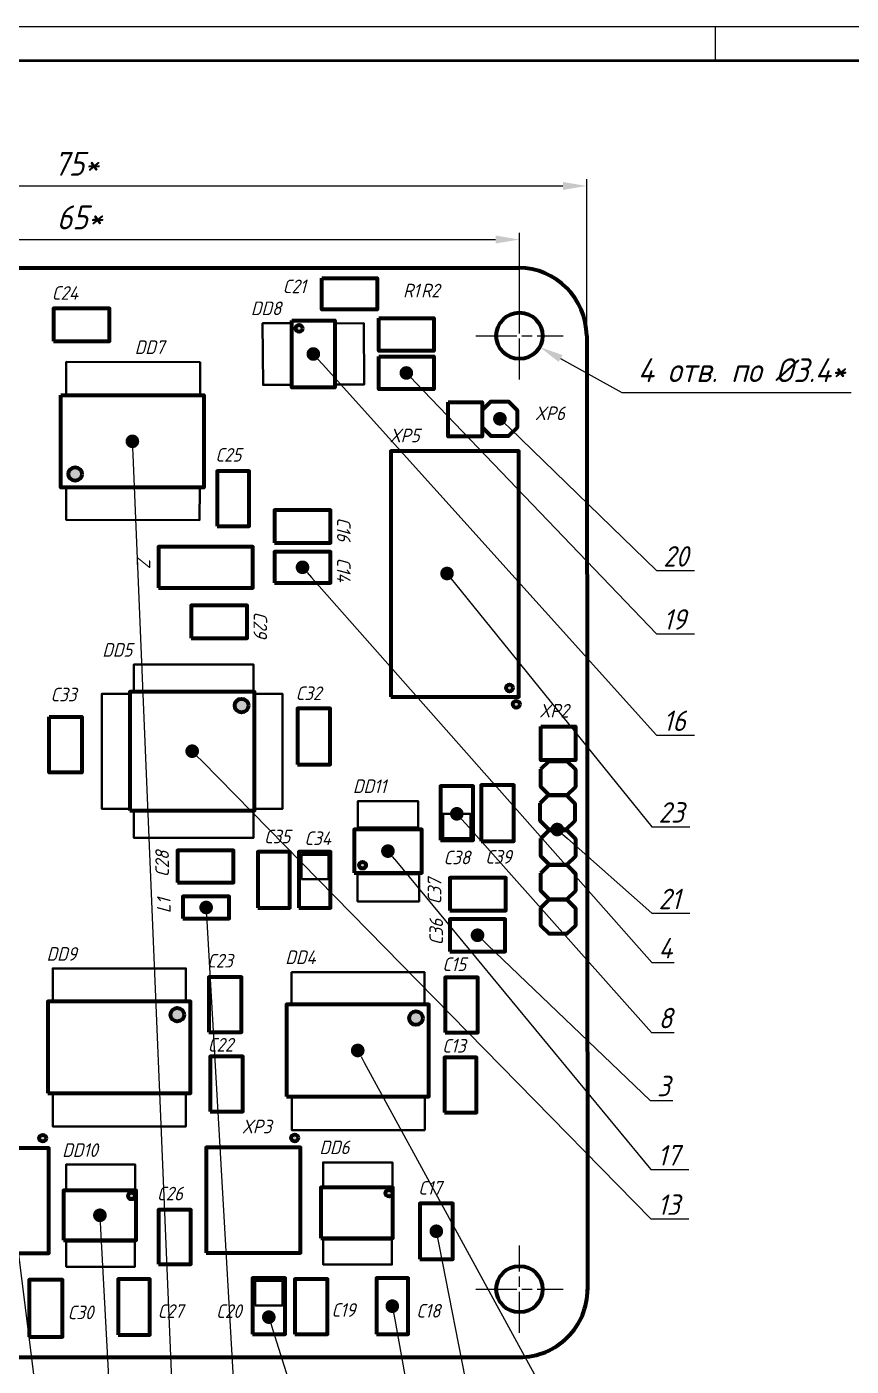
# Model space of a CAD drawing. Header units: millimetres. Extents: x -60 to 360, y -43 to 254.
# Drawn here: x 49.4 to 170.4, y 57.1 to 253.7 of the extents above; entities that cross this region are included whole.
import ezdxf
from ezdxf import colors
from ezdxf.entities.mleader import LeaderData, LeaderLine
from ezdxf.math import Vec2, Vec3

# ---------------------------------------------------------------- set-up
doc = ezdxf.new("R2010")
doc.units = ezdxf.units.MM
doc.linetypes.add('AM_ISO08W050', pattern=[18, 12, -1.5, 3, -1.5])
doc.linetypes.add('AM_ISO08W050x2', pattern=[9, 6, -0.75, 1.5, -0.75])
for name, color, linetype, lineweight in [('AM_5', 3, 'Continuous', 25), ('AM_7', 4, 'AM_ISO08W050', 25), ('AM_BOR', 7, 'Continuous', 50), ('TEXT', 10, 'Continuous', 30), ('Толстые', 7, 'Continuous', 80), ('Тонкие', 90, 'Continuous', 40)]:
    doc.layers.add(name, color=color, linetype=linetype, lineweight=lineweight)
doc.styles.add('ACGOSTTS', font='geniso.shx', dxfattribs={"oblique": 15})
doc.styles.get("Standard").update_dxf_attribs({"font": 'geniso.shx', "oblique": 15})
doc.dimstyles.new('AM_GOST$0', dxfattribs={"dimtxt": 3.5, "dimasz": 3.5, "dimexe": 1, "dimexo": 1, "dimgap": 1.5, "dimtad": 1, "dimtoh": 1, "dimtxsty": 'Standard', "dimcen": 0, "dimclrd": 256, "dimclre": 256, "dimclrt": 2, "dimadec": 0, "dimazin": 2, "dimtp": 0.1, "dimtm": 0.1, "dimtfac": 0.71, "dimtdec": 3, "dimtmove": 0, "dimatfit": 3, "dimfxl": 1, "dimtolj": 1, "dimlwd": -1, "dimlwe": -1, "dimarcsym": 1})
doc.dimstyles.new('AM_GOST$3', dxfattribs={"dimtxt": 3.5, "dimasz": 3.5, "dimexe": 1, "dimexo": 1, "dimgap": 1.5, "dimtad": 1, "dimtoh": 1, "dimtxsty": 'Standard', "dimcen": 0, "dimclrd": 256, "dimclre": 256, "dimclrt": 2, "dimadec": 0, "dimazin": 2, "dimtp": 0.1, "dimtm": 0.1, "dimtfac": 0.71, "dimtdec": 3, "dimtofl": 0, "dimtmove": 0, "dimatfit": 2, "dimfxl": 1, "dimtolj": 1, "dimlwd": -1, "dimlwe": -1, "dimarcsym": 1})

# ---------------------------------------------------------------- blocks, each defined once
blk = doc.blocks.new('GOST_A3_LANDSCAPE')
at = {"layer": 'AM_BOR', "color": 1, "lineweight": 25}
for p, q in [((420, 297), (0, 297)), ((210, 297), (210, 292))]:
    blk.add_line(p, q, dxfattribs=at)
at = {"layer": 'AM_BOR', "color": 7, "lineweight": 50}
blk.add_line((415, 292), (20, 292), dxfattribs=at)
blk = doc.blocks.new('_Dot')
at = {"color": 0, "linetype": 'ByBlock', "lineweight": -2}
blk.add_line((-0.5, 0), (-1, 0), dxfattribs=at)
at = {"color": 0, "linetype": 'ByBlock', "const_width": 0.5}
blk.add_lwpolyline([(-0.25, 0, 1), (0.25, 0, 1)], format="xyb", close=True, dxfattribs=at)
blk = doc.blocks.new('*D69')
at = {"layer": 'AM_5', "linetype": 'ByBlock', "transparency": 16777216}
for p, q in [((-18.27, 209.38), (-18.27, 231.38)), ((-14.77, 230.38), (128.1, 230.38)), ((131.6, 209.38), (131.6, 231.38))]:
    blk.add_line(p, q, dxfattribs=at)
at = {"layer": 'AM_5', "transparency": 16777216}
for points in [[(-14.77, 230.96), (-14.77, 229.79), (-18.27, 230.38)], [(128.1, 230.96), (128.1, 229.79), (131.6, 230.38)]]:
    blk.add_solid(points, dxfattribs=at)
at = {"layer": 'Defpoints', "color": 0, "transparency": 16777216}
for p in [(131.6, 230.38), (-18.27, 208.38), (131.6, 208.38)]:
    blk.add_point(p, dxfattribs=at)
at = {"layer": 'AM_5', "color": 2, "transparency": 16777216, "insert": (56.66, 233.63), "char_height": 3.5, "attachment_point": 5}
blk.add_mtext('\\A1;75*', dxfattribs=at)
blk = doc.blocks.new('*D70')
at = {"layer": 'AM_5', "linetype": 'ByBlock', "transparency": 16777216}
for p, q in [((-8.27, 209.38), (-8.27, 223.51)), ((-4.77, 222.51), (118.23, 222.51)), ((121.73, 209.38), (121.73, 223.51))]:
    blk.add_line(p, q, dxfattribs=at)
at = {"layer": 'AM_5', "transparency": 16777216}
for points in [[(-4.77, 223.09), (-4.77, 221.93), (-8.27, 222.51)], [(118.23, 223.09), (118.23, 221.93), (121.73, 222.51)]]:
    blk.add_solid(points, dxfattribs=at)
at = {"layer": 'Defpoints', "color": 0, "transparency": 16777216}
for p in [(121.73, 222.51), (-8.27, 208.38), (121.73, 208.38)]:
    blk.add_point(p, dxfattribs=at)
at = {"layer": 'AM_5', "color": 2, "transparency": 16777216, "insert": (57.15, 225.76), "char_height": 3.5, "attachment_point": 5}
blk.add_mtext('\\A1;65*', dxfattribs=at)
blk = doc.blocks.new('*D75')
at = {"layer": 'AM_5', "linetype": 'ByBlock', "transparency": 16777216}
for p, q in [((127.77, 205.04), (136.78, 200.07)), ((136.78, 200.07), (170.41, 200.07))]:
    blk.add_line(p, q, dxfattribs=at)
at = {"layer": 'AM_5', "transparency": 16777216}
blk.add_solid([(128.05, 205.55), (127.49, 204.53), (124.7, 206.73)], dxfattribs=at)
at = {"layer": 'Defpoints', "color": 0, "transparency": 16777216}
for p in [(118.75, 210.02), (124.7, 206.73)]:
    blk.add_point(p, dxfattribs=at)
at = {"layer": 'AM_5', "color": 2, "transparency": 16777216, "insert": (154.35, 203.32), "char_height": 3.5, "attachment_point": 5}
blk.add_mtext('\\A1;4 отв. по %%C3.4*', dxfattribs=at)

msp = doc.modelspace()

# ---------------------------------------------------------------- hatches: boundary and pattern name
at = {"layer": 'Толстые'}
h = msp.add_hatch(color=256, dxfattribs=at)
h.dxf.hatch_style = 1
h.paths.add_polyline_path([(-8.452, 155.594, 1), (-10.452, 155.594, 1)])
h.paths.add_polyline_path([(3.967, 162.716, 1), (1.967, 162.716, 1)])
h.paths.add_polyline_path([(81.927, 154.077, 1), (79.927, 154.077, 1)])
h.paths.add_polyline_path([(99.197, 130.627, 1), (98.197, 130.627, 1)])
h.paths.add_polyline_path([(120.767, 156.657, 1), (119.767, 156.657, 1)])
h.paths.add_polyline_path([(121.767, 154.257, 1), (120.767, 154.257, 1)])
h.paths.add_polyline_path([(57.497, 188.077, 1), (55.497, 188.077, 1)])
h.paths.add_polyline_path([(89.877, 209.467, 1), (88.877, 209.467, 1)])
h = msp.add_hatch(color=256, dxfattribs=at)
h.dxf.hatch_style = 1
h.paths.add_polyline_path([(1.662, 68.258, 1), (3.662, 68.258, 1)])
h.paths.add_polyline_path([(52.227, 90.551, 1), (51.227, 90.551, 1)])
h.paths.add_polyline_path([(65.277, 82.077, 1), (64.277, 82.077, 1)])
h.paths.add_polyline_path([(72.497, 108.677, 1), (70.497, 108.677, 1)])
h.paths.add_polyline_path([(89.227, 90.577, 1), (88.227, 90.577, 1)])
h.paths.add_polyline_path([(103.077, 82.477, 1), (102.077, 82.477, 1)])
h.paths.add_polyline_path([(107.537, 108.177, 1), (105.537, 108.177, 1)])

# ---------------------------------------------------------------- linework, layer by layer
at = {"layer": 'AM_7', "linetype": 'AM_ISO08W050x2'}
for p, q in [((121.727, 201.977), (121.727, 214.777)), ((115.327, 208.377), (128.127, 208.377)), ((121.727, 61.977), (121.727, 74.777)), ((115.327, 68.377), (128.127, 68.377))]:
    msp.add_line(p, q, dxfattribs=at)
at = {"layer": 'Толстые'}
for p, q in [((-8.146, 218.377), (121.6, 218.377)), ((131.6, 208.377), (131.727, 68.25)), ((-8.146, 58.377), (121.727, 58.377))]:
    msp.add_line(p, q, dxfattribs=at)
for points in [[(92.727, 216.85), (100.817, 216.85), (100.817, 212.24), (92.727, 212.24)], [(53.327, 207.577), (61.527, 207.577), (61.527, 212.377), (53.327, 212.377)], [(88.309, 210.612), (94.623, 210.612), (94.623, 200.791), (88.309, 200.791)], [(101.077, 210.977), (109.15, 210.977), (109.15, 206.177), (101.077, 206.177)], [(101.085, 205.316), (109.158, 205.316), (109.158, 200.516), (101.085, 200.516)], [(54.397, 199.677), (75.397, 199.677), (75.397, 186.077), (54.397, 186.077)], [(111.266, 198.619), (116.256, 198.619), (116.256, 193.567), (111.266, 193.567)], [(102.867, 155.357), (121.621, 155.357), (121.621, 191.418), (102.867, 191.418)], [(77.327, 180.427), (82.063, 180.427), (82.063, 188.517), (77.327, 188.517)], [(85.777, 177.977), (93.977, 177.977), (93.977, 182.777), (85.777, 182.777)], [(68.727, 171.377), (82.6, 171.377), (82.6, 177.377), (68.727, 177.377)], [(85.777, 172.104), (93.977, 172.104), (93.977, 176.65), (85.777, 176.65)], [(73.527, 163.977), (81.727, 163.977), (81.727, 168.777), (73.527, 168.777)], [(64.527, 138.677), (82.827, 138.677), (82.827, 156.077), (64.527, 156.077)], [(89.127, 145.427), (93.927, 145.427), (93.927, 153.627), (89.127, 153.627)], [(52.659, 152.435), (57.459, 152.435), (57.459, 144.235), (52.659, 144.235)], [(124.849, 150.979), (129.944, 150.979), (129.944, 146.033), (124.849, 146.033)], [(110.127, 134.304), (114.927, 134.304), (114.927, 142.25), (110.127, 142.25)], [(116.127, 134.177), (120.927, 134.177), (120.927, 142.377), (116.127, 142.377)], [(97.457, 129.527), (107.373, 129.527), (107.373, 135.873), (97.457, 135.873)], [(71.527, 128.104), (79.727, 128.104), (79.727, 132.777), (71.527, 132.777)], [(83.327, 124.377), (88, 124.377), (88, 132.577), (83.327, 132.577)], [(89.327, 124.377), (94, 124.377), (94, 132.577), (89.327, 132.577)], [(111.527, 123.977), (119.727, 123.977), (119.727, 128.777), (111.527, 128.777)], [(72.327, 122.827), (79.127, 122.827), (79.127, 126.027), (72.327, 126.027)], [(111.527, 117.977), (119.617, 117.977), (119.617, 122.713), (111.527, 122.713)], [(76.127, 106.127), (80.927, 106.127), (80.927, 114.2), (76.127, 114.2)], [(110.827, 106.054), (115.627, 106.054), (115.627, 114.127), (110.827, 114.127)], [(52.497, 97.177), (73.413, 97.177), (73.413, 110.623), (52.497, 110.623)], [(87.537, 96.677), (108.437, 96.677), (108.437, 110.177), (87.537, 110.177)], [(76.305, 94.452), (81.127, 94.452), (81.127, 102.527), (76.305, 102.527)], [(110.709, 94.303), (115.4, 94.303), (115.4, 102.377), (110.709, 102.377)], [(38.686, 73.671), (52.642, 73.671), (52.642, 89.057), (38.686, 89.057)], [(75.727, 73.704), (89.6, 73.704), (89.6, 89.177), (75.727, 89.177)], [(54.777, 75.577), (65.477, 75.577), (65.477, 82.877), (54.777, 82.877)], [(92.577, 75.877), (103.156, 75.877), (103.156, 83.286), (92.577, 83.286)], [(107.127, 72.777), (111.927, 72.777), (111.927, 80.977), (107.127, 80.977)], [(68.727, 72.054), (73.462, 72.054), (73.462, 80.018), (68.727, 80.018)], [(49.727, 61.4), (54.654, 61.4), (54.654, 69.727), (49.727, 69.727)], [(62.817, 61.688), (67.464, 61.688), (67.464, 69.867), (62.817, 69.867)], [(82.527, 61.777), (87.327, 61.777), (87.327, 69.977), (82.527, 69.977)], [(88.727, 61.777), (93.527, 61.777), (93.527, 69.85), (88.727, 69.85)], [(100.727, 61.777), (105.4, 61.777), (105.4, 69.977), (100.727, 69.977)]]:
    msp.add_lwpolyline(points, close=True, dxfattribs=at)
for points in [[(116.327, 197.497), (117.547, 198.717), (120.137, 198.717), (121.407, 197.447), (121.407, 194.907), (120.087, 193.637), (117.597, 193.637), (116.327, 194.907), (116.327, 197.497)], [(124.865, 144.712), (126.085, 145.932), (128.675, 145.932), (129.945, 144.662), (129.945, 142.122), (128.625, 140.852), (126.135, 140.852), (124.865, 142.122), (124.865, 144.712)], [(124.765, 139.732), (125.985, 140.952), (128.575, 140.952), (129.845, 139.682), (129.845, 137.142), (128.525, 135.872), (126.035, 135.872), (124.765, 137.142), (124.765, 139.732)], [(124.865, 134.552), (126.085, 135.772), (128.675, 135.772), (129.945, 134.502), (129.945, 131.962), (128.625, 130.692), (126.135, 130.692), (124.865, 131.962), (124.865, 134.552)], [(124.877, 129.473), (126.097, 130.693), (128.687, 130.693), (129.957, 129.423), (129.957, 126.883), (128.637, 125.613), (126.147, 125.613), (124.877, 126.883), (124.877, 129.473)], [(124.876, 124.393), (126.096, 125.613), (128.686, 125.613), (129.956, 124.343), (129.956, 121.803), (128.636, 120.533), (126.146, 120.533), (124.876, 121.803), (124.876, 124.393)]]:
    msp.add_lwpolyline(points, dxfattribs=at)
for centre, radius in [((121.727, 208.377), 3.4), ((89.377, 209.467), 0.5), ((56.497, 188.077), 1), ((120.267, 156.657), 0.5), ((80.927, 154.077), 1), ((80.927, 154.077), 1), ((121.267, 154.257), 0.5), ((98.697, 130.627), 0.5), ((71.497, 108.677), 1), ((106.537, 108.177), 1), ((51.727, 90.551), 0.5), ((88.727, 90.577), 0.5), ((102.577, 82.477), 0.5), ((64.777, 82.077), 0.5), ((121.727, 68.377), 3.4)]:
    msp.add_circle(centre, radius, dxfattribs=at)
for centre, radius, start, end in [((121.544, 208.3), 10.056, 0.43492, 89.67054), ((121.727, 68.377), 10, 270, 0.00003)]:
    msp.add_arc(centre, radius, start, end, dxfattribs=at)
at = {"layer": 'Тонкие'}
for points in [[(88.077, 210.207), (84.027, 210.207), (84.077, 201.157), (88.077, 201.157)], [(94.877, 201.207), (98.927, 201.207), (98.904, 210.217), (94.877, 210.157)], [(55.195, 199.727), (55.197, 204.527), (74.847, 204.477), (74.847, 199.677)], [(55.197, 186.027), (55.197, 181.327), (74.747, 181.277), (74.796, 186.027)], [(65.093, 156.077), (65.093, 160.083), (82.698, 160.083), (82.698, 156.077)], [(64.527, 155.815), (60.43, 155.815), (60.43, 138.893), (64.527, 138.893)], [(82.827, 155.815), (86.924, 155.815), (86.924, 138.893), (82.827, 138.893)], [(65.093, 138.677), (65.093, 134.67), (82.698, 134.67), (82.698, 138.677)]]:
    msp.add_lwpolyline(points, dxfattribs=at)
for points in [[(97.98, 136.172), (106.867, 136.172), (106.867, 140.027), (97.98, 140.027)], [(110.527, 134.627), (114.527, 134.627), (114.527, 138.177), (110.527, 138.177)], [(89.727, 128.577), (93.69, 128.577), (93.69, 132.144), (89.727, 132.144)], [(97.957, 129.327), (107.003, 129.327), (107.003, 125.307), (97.957, 125.307)], [(53.197, 110.677), (72.748, 110.677), (72.748, 115.465), (53.197, 115.465)], [(88.237, 114.927), (107.788, 114.927), (107.788, 110.189), (88.237, 110.189)], [(53.197, 97.027), (72.747, 97.027), (72.747, 92.277), (53.197, 92.277)], [(88.287, 96.577), (107.825, 96.577), (107.825, 91.728), (88.287, 91.728)], [(55.154, 82.971), (65.327, 82.971), (65.327, 86.677), (55.154, 86.677)], [(92.893, 83.271), (103.066, 83.271), (103.066, 86.977), (92.893, 86.977)], [(55.177, 75.377), (65.277, 75.377), (65.277, 71.677), (55.177, 71.677)], [(92.916, 75.677), (103.016, 75.677), (103.016, 71.977), (92.916, 71.977)], [(82.927, 65.977), (86.927, 65.977), (86.927, 69.577), (82.927, 69.577)]]:
    msp.add_lwpolyline(points, close=True, dxfattribs=at)

# ---------------------------------------------------------------- block references
at = {"lineweight": 0}
msp.add_blockref('GOST_A3_LANDSCAPE', (-59.535, -43.251), dxfattribs=at)

# ---------------------------------------------------------------- texts
at = {"layer": 'TEXT', "style": 'ACGOSTTS', "oblique": 15}
for s, p in [('C21', (86.96, 214.633)), ('C24', (53.054, 213.661)), ('R1', (104.645, 214.016)), ('R2', (107.286, 214.016)), ('DD8', (82.297, 211.407)), ('DD7', (65.24, 205.692)), ('XP6', (124, 195.991)), ('XP5', (102.672, 192.732)), ('C25', (77.074, 189.885)), ('DD5', (60.479, 161.243)), ('C33', (52.876, 154.691)), ('C32', (88.857, 154.877)), ('XP2', (124.637, 152.318)), ('DD11', (97.274, 141.223)), ('C35', (84.229, 133.838)), ('C34', (90.15, 133.588)), ('C38', (110.577, 130.769)), ('C39', (116.704, 130.862)), ('DD9', (52.3, 116.601)), ('DD4', (87.341, 116.108)), ('C23', (75.858, 115.61)), ('C15', (110.406, 115.084)), ('C22', (75.958, 103.263)), ('C13', (110.377, 103.112)), ('XP3', (80.972, 91.259)), ('DD10', (54.591, 87.796)), ('DD6', (92.36, 88.202)), ('C26', (68.498, 81.411)), ('C17', (106.865, 82.253)), ('C30', (55.383, 63.966)), ('C27', (68.602, 64.153)), ('C20', (77.181, 64.151)), ('C19', (94.127, 64.32)), ('C18', (106.573, 64.203))]:
    msp.add_text(s, height=2, dxfattribs=at).set_placement(p)
for s, rotation, p in [('C16', 270, (94.938, 181.717)), ('Z', 90, (67.516, 174.107)), ('C14', 270, (94.938, 175.796)), ('C29', 270, (82.688, 167.875)), ('C28', 90, (70.266, 128.879)), ('C37', 90, (110.266, 124.879)), ('L1', 90, (70.515, 123.589)), ('C36', 90, (110.516, 118.879))]:
    msp.add_text(s, height=2, rotation=rotation, dxfattribs=at).set_placement(p)

# ---------------------------------------------------------------- dimensions: what is measured, and where the dimension line sits
at = {"layer": 'AM_5'}
dim = msp.add_linear_dim(base=(131.6, 230.377), p1=(-18.273, 208.377), p2=(131.6, 208.377), text='75*', dimstyle='AM_GOST$0', override={"dimpost": ''}, dxfattribs=at)
dim.commit()
dim.dimension.update_dxf_attribs({"geometry": '*D69', "text_midpoint": (56.663, 233.627)})
dim = msp.add_linear_dim(base=(121.727, 222.512), p1=(-8.273, 208.377), p2=(121.727, 208.377), text='65*', dimstyle='AM_GOST$0', override={"dimpost": ''}, dxfattribs=at)
dim.commit()
dim.dimension.update_dxf_attribs({"geometry": '*D70', "text_midpoint": (57.147, 222.512), "dimtype": 160})
dim = msp.add_diameter_dim_2p(p1=(118.75, 210.02), p2=(124.704, 206.734), text='4 отв. по %%C3.4*', dimstyle='AM_GOST$3', dxfattribs=at)
dim.commit()
dim.dimension.update_dxf_attribs({"geometry": '*D75', "text_midpoint": (154.348, 200.067), "dimtype": 163})

# ---------------------------------------------------------------- leaders
at = {"layer": 'Тонкие'}
ml = msp.add_multileader_mtext('Standard', dxfattribs=at)
ml.set_content('16', color=256, style='ACGOSTTS')
ml.set_leader_properties()
ml.set_arrow_properties(name='DOT')
ml.build(insert=Vec2(0, 0))
ml.multileader.update_dxf_attribs({"text_left_attachment_type": 6, "text_right_attachment_type": 6, "dogleg_length": 0, "arrow_head_size": 2})
ctx = ml.context
ctx.base_point, ctx.char_height, ctx.arrow_head_size, ctx.landing_gap_size, ctx.plane_origin = Vec3(141.838, 149.738), 3, 2, 1, Vec3(91.466, 205.702)
ctx.left_attachment, ctx.right_attachment = 6, 6
notes = []
notes.append((ctx, [(0, (1, 1, 0), (141.838, 149.738), (1, 0), 0, [(0, [(91.466, 205.702)], 0, [])])]))
ctx.mtext.insert, ctx.mtext.flow_direction = Vec3(142.838, 153.338), 5
ml = msp.add_multileader_mtext('Standard', dxfattribs=at)
ml.set_content('19', color=256, style='ACGOSTTS')
ml.set_leader_properties()
ml.set_arrow_properties(name='DOT')
ml.build(insert=Vec2(0, 0))
ml.multileader.update_dxf_attribs({"text_left_attachment_type": 6, "text_right_attachment_type": 6, "dogleg_length": 0, "arrow_head_size": 2})
ctx = ml.context
ctx.base_point, ctx.char_height, ctx.arrow_head_size, ctx.landing_gap_size, ctx.plane_origin = Vec3(141.838, 164.617), 3, 2, 1, Vec3(105.121, 202.916)
ctx.left_attachment, ctx.right_attachment = 6, 6
notes.append((ctx, [(0, (1, 1, 0), (141.838, 164.617), (1, 0), 0, [(0, [(105.121, 202.916)], 0, [])])]))
ctx.mtext.insert, ctx.mtext.flow_direction = Vec3(142.838, 168.217), 5
ml = msp.add_multileader_mtext('Standard', dxfattribs=at)
ml.set_content('20', color=256, style='ACGOSTTS')
ml.set_leader_properties()
ml.set_arrow_properties(name='DOT')
ml.build(insert=Vec2(0, 0))
ml.multileader.update_dxf_attribs({"text_left_attachment_type": 6, "text_right_attachment_type": 6, "dogleg_length": 0, "arrow_head_size": 2})
ctx = ml.context
ctx.base_point, ctx.char_height, ctx.arrow_head_size, ctx.landing_gap_size, ctx.plane_origin = Vec3(141.838, 173.885), 3, 2, 1, Vec3(118.859, 196.185)
ctx.left_attachment, ctx.right_attachment = 6, 6
notes.append((ctx, [(0, (1, 1, 0), (141.838, 173.885), (1, 0), 0, [(0, [(118.859, 196.185)], 0, [])])]))
ctx.mtext.insert, ctx.mtext.flow_direction = Vec3(142.838, 177.485), 5
ml = msp.add_multileader_mtext('Standard', dxfattribs=at)
ml.set_content('15', color=256, style='ACGOSTTS')
ml.set_leader_properties()
ml.set_arrow_properties(name='DOT')
ml.build(insert=Vec2(0, 0))
ml.multileader.update_dxf_attribs({"text_left_attachment_type": 6, "text_right_attachment_type": 6, "dogleg_length": 0, "arrow_head_size": 2})
ctx = ml.context
ctx.base_point, ctx.char_height, ctx.arrow_head_size, ctx.landing_gap_size, ctx.plane_origin = Vec3(71.641, 31.485), 3, 2, 1, Vec3(64.897, 192.877)
ctx.left_attachment, ctx.right_attachment = 6, 6
notes.append((ctx, [(0, (1, 1, 0), (71.641, 31.485), (1, 0), 0, [(0, [(64.897, 192.877)], 0, [])])]))
ctx.mtext.insert, ctx.mtext.flow_direction = Vec3(72.641, 35.085), 5
ml = msp.add_multileader_mtext('Standard', dxfattribs=at)
ml.set_content('4', color=256, style='ACGOSTTS')
ml.set_leader_properties()
ml.set_arrow_properties(name='DOT')
ml.build(insert=Vec2(0, 0))
ml.multileader.update_dxf_attribs({"text_left_attachment_type": 6, "text_right_attachment_type": 6, "dogleg_length": 0, "arrow_head_size": 2})
ctx = ml.context
ctx.base_point, ctx.char_height, ctx.arrow_head_size, ctx.landing_gap_size, ctx.plane_origin = Vec3(141.151, 116.349), 3, 2, 1, Vec3(89.877, 174.377)
ctx.left_attachment, ctx.right_attachment = 6, 6
notes.append((ctx, [(0, (1, 1, 0), (141.151, 116.349), (1, 0), 0, [(0, [(89.877, 174.377)], 0, [])])]))
ctx.mtext.insert, ctx.mtext.flow_direction = Vec3(142.151, 119.949), 5
ml = msp.add_multileader_mtext('Standard', dxfattribs=at)
ml.set_content('23', color=256, style='ACGOSTTS')
ml.set_leader_properties()
ml.set_arrow_properties(name='DOT')
ml.build(insert=Vec2(0, 0))
ml.multileader.update_dxf_attribs({"text_left_attachment_type": 6, "text_right_attachment_type": 6, "dogleg_length": 0, "arrow_head_size": 2})
ctx = ml.context
ctx.base_point, ctx.char_height, ctx.arrow_head_size, ctx.landing_gap_size, ctx.plane_origin = Vec3(141.151, 136.28), 3, 2, 1, Vec3(111.095, 173.468)
ctx.left_attachment, ctx.right_attachment = 6, 6
notes.append((ctx, [(0, (1, 1, 0), (141.151, 136.28), (1, 0), 0, [(0, [(111.095, 173.468)], 0, [])])]))
ctx.mtext.insert, ctx.mtext.flow_direction = Vec3(142.151, 139.88), 5
ml = msp.add_multileader_mtext('Standard', dxfattribs=at)
ml.set_content('13', color=256, style='ACGOSTTS')
ml.set_leader_properties()
ml.set_arrow_properties(name='DOT')
ml.build(insert=Vec2(0, 0))
ml.multileader.update_dxf_attribs({"text_left_attachment_type": 6, "text_right_attachment_type": 6, "dogleg_length": 0, "arrow_head_size": 2})
ctx = ml.context
ctx.base_point, ctx.char_height, ctx.arrow_head_size, ctx.landing_gap_size, ctx.plane_origin = Vec3(141.016, 78.685), 3, 2, 1, Vec3(73.677, 147.377)
ctx.left_attachment, ctx.right_attachment = 6, 6
notes.append((ctx, [(0, (1, 1, 0), (141.016, 78.685), (1, 0), 0, [(0, [(73.677, 147.377)], 0, [])])]))
ctx.mtext.insert, ctx.mtext.flow_direction = Vec3(142.016, 82.285), 5
ml = msp.add_multileader_mtext('Standard', dxfattribs=at)
ml.set_content('8', color=256, style='ACGOSTTS')
ml.set_leader_properties()
ml.set_arrow_properties(name='DOT')
ml.build(insert=Vec2(0, 0))
ml.multileader.update_dxf_attribs({"text_left_attachment_type": 6, "text_right_attachment_type": 6, "dogleg_length": 0, "arrow_head_size": 2})
ctx = ml.context
ctx.base_point, ctx.char_height, ctx.arrow_head_size, ctx.landing_gap_size, ctx.plane_origin = Vec3(141.141, 106.087), 3, 2, 1, Vec3(112.527, 138.177)
ctx.left_attachment, ctx.right_attachment = 6, 6
notes.append((ctx, [(0, (1, 1, 0), (141.141, 106.087), (1, 0), 0, [(0, [(112.527, 138.177)], 0, [])])]))
ctx.mtext.insert, ctx.mtext.flow_direction = Vec3(142.141, 109.687), 5
ml = msp.add_multileader_mtext('Standard', dxfattribs=at)
ml.set_content('21', color=256, style='ACGOSTTS')
ml.set_leader_properties()
ml.set_arrow_properties(name='DOT')
ml.build(insert=Vec2(0, 0))
ml.multileader.update_dxf_attribs({"text_left_attachment_type": 6, "text_right_attachment_type": 6, "dogleg_length": 0, "arrow_head_size": 2})
ctx = ml.context
ctx.base_point, ctx.char_height, ctx.arrow_head_size, ctx.landing_gap_size, ctx.plane_origin = Vec3(141.151, 123.574), 3, 2, 1, Vec3(127.28, 135.872)
ctx.left_attachment, ctx.right_attachment = 6, 6
notes.append((ctx, [(0, (1, 1, 0), (141.151, 123.574), (1, 0), 0, [(0, [(127.28, 135.872)], 0, [])])]))
ctx.mtext.insert, ctx.mtext.flow_direction = Vec3(142.151, 127.174), 5
ml = msp.add_multileader_mtext('Standard', dxfattribs=at)
ml.set_content('17', color=256, style='ACGOSTTS')
ml.set_leader_properties()
ml.set_arrow_properties(name='DOT')
ml.build(insert=Vec2(0, 0))
ml.multileader.update_dxf_attribs({"text_left_attachment_type": 6, "text_right_attachment_type": 6, "dogleg_length": 0, "arrow_head_size": 2})
ctx = ml.context
ctx.base_point, ctx.char_height, ctx.arrow_head_size, ctx.landing_gap_size, ctx.plane_origin = Vec3(141.016, 85.931), 3, 2, 1, Vec3(102.415, 132.7)
ctx.left_attachment, ctx.right_attachment = 6, 6
notes.append((ctx, [(0, (1, 1, 0), (141.016, 85.931), (1, 0), 0, [(0, [(102.415, 132.7)], 0, [])])]))
ctx.mtext.insert, ctx.mtext.flow_direction = Vec3(142.016, 89.531), 5
ml = msp.add_multileader_mtext('Standard', dxfattribs=at)
ml.set_content('2', color=256, style='ACGOSTTS')
ml.set_leader_properties()
ml.set_arrow_properties(name='DOT')
ml.build(insert=Vec2(0, 0))
ml.multileader.update_dxf_attribs({"text_left_attachment_type": 6, "text_right_attachment_type": 6, "dogleg_length": 0, "arrow_head_size": 2})
ctx = ml.context
ctx.base_point, ctx.char_height, ctx.arrow_head_size, ctx.landing_gap_size, ctx.plane_origin = Vec3(53.436, 31.485), 3, 2, 1, Vec3(41.727, 124.327)
ctx.left_attachment, ctx.right_attachment = 6, 6
notes.append((ctx, [(0, (1, 1, 0), (53.436, 31.485), (1, 0), 0, [(0, [(41.727, 124.327)], 0, [])])]))
ctx.mtext.insert, ctx.mtext.flow_direction = Vec3(54.436, 35.085), 5
ml = msp.add_multileader_mtext('Standard', dxfattribs=at)
ml.set_content('18', color=256, style='ACGOSTTS')
ml.set_leader_properties()
ml.set_arrow_properties(name='DOT')
ml.build(insert=Vec2(0, 0))
ml.multileader.update_dxf_attribs({"text_left_attachment_type": 6, "text_right_attachment_type": 6, "dogleg_length": 0, "arrow_head_size": 2})
ctx = ml.context
ctx.base_point, ctx.char_height, ctx.arrow_head_size, ctx.landing_gap_size, ctx.plane_origin = Vec3(81.088, 31.485), 3, 2, 1, Vec3(75.727, 124.427)
ctx.left_attachment, ctx.right_attachment = 6, 6
notes.append((ctx, [(0, (1, 1, 0), (81.088, 31.485), (1, 0), 0, [(0, [(75.727, 124.427)], 0, [])])]))
ctx.mtext.insert, ctx.mtext.flow_direction = Vec3(82.088, 35.085), 5
ml = msp.add_multileader_mtext('Standard', dxfattribs=at)
ml.set_content('3', color=256, style='ACGOSTTS')
ml.set_leader_properties()
ml.set_arrow_properties(name='DOT')
ml.build(insert=Vec2(0, 0))
ml.multileader.update_dxf_attribs({"text_left_attachment_type": 6, "text_right_attachment_type": 6, "dogleg_length": 0, "arrow_head_size": 2})
ctx = ml.context
ctx.base_point, ctx.char_height, ctx.arrow_head_size, ctx.landing_gap_size, ctx.plane_origin = Vec3(140.938, 96.104), 3, 2, 1, Vec3(115.572, 120.345)
ctx.left_attachment, ctx.right_attachment = 6, 6
notes.append((ctx, [(0, (1, 1, 0), (140.938, 96.104), (1, 0), 0, [(0, [(115.572, 120.345)], 0, [])])]))
ctx.mtext.insert, ctx.mtext.flow_direction = Vec3(141.938, 99.704), 5
ml = msp.add_multileader_mtext('Standard', dxfattribs=at)
ml.set_content('12', color=256, style='ACGOSTTS')
ml.set_leader_properties()
ml.set_arrow_properties(name='DOT')
ml.build(insert=Vec2(0, 0))
ml.multileader.update_dxf_attribs({"text_left_attachment_type": 6, "text_right_attachment_type": 6, "dogleg_length": 0, "arrow_head_size": 2})
ctx = ml.context
ctx.base_point, ctx.char_height, ctx.arrow_head_size, ctx.landing_gap_size, ctx.plane_origin = Vec3(136.874, 32.155), 3, 2, 1, Vec3(97.987, 103.427)
ctx.left_attachment, ctx.right_attachment = 6, 6
notes.append((ctx, [(0, (1, 1, 0), (136.874, 32.155), (1, 0), 0, [(0, [(97.987, 103.427)], 0, [])])]))
ctx.mtext.insert, ctx.mtext.flow_direction = Vec3(137.874, 35.755), 5
ml = msp.add_multileader_mtext('Standard', dxfattribs=at)
ml.set_content('14', color=256, style='ACGOSTTS')
ml.set_leader_properties()
ml.set_arrow_properties(name='DOT')
ml.build(insert=Vec2(0, 0))
ml.multileader.update_dxf_attribs({"text_left_attachment_type": 6, "text_right_attachment_type": 6, "dogleg_length": 0, "arrow_head_size": 2})
ctx = ml.context
ctx.base_point, ctx.char_height, ctx.arrow_head_size, ctx.landing_gap_size, ctx.plane_origin = Vec3(62.651, 31.485), 3, 2, 1, Vec3(60.127, 79.227)
ctx.left_attachment, ctx.right_attachment = 6, 6
notes.append((ctx, [(0, (1, 1, 0), (62.651, 31.485), (1, 0), 0, [(0, [(60.127, 79.227)], 0, [])])]))
ctx.mtext.insert, ctx.mtext.flow_direction = Vec3(63.651, 35.085), 5
ml = msp.add_multileader_mtext('Standard', dxfattribs=at)
ml.set_content('5', color=256, style='ACGOSTTS')
ml.set_leader_properties()
ml.set_arrow_properties(name='DOT')
ml.build(insert=Vec2(0, 0))
ml.multileader.update_dxf_attribs({"text_left_attachment_type": 6, "text_right_attachment_type": 6, "dogleg_length": 0, "arrow_head_size": 2})
ctx = ml.context
ctx.base_point, ctx.char_height, ctx.arrow_head_size, ctx.landing_gap_size, ctx.plane_origin = Vec3(118.298, 32.155), 3, 2, 1, Vec3(109.527, 76.877)
ctx.left_attachment, ctx.right_attachment = 6, 6
notes.append((ctx, [(0, (1, 1, 0), (118.298, 32.155), (1, 0), 0, [(0, [(109.527, 76.877)], 0, [])])]))
ctx.mtext.insert, ctx.mtext.flow_direction = Vec3(119.298, 35.755), 5
ml = msp.add_multileader_mtext('Standard', dxfattribs=at)
ml.set_content('6', color=256, style='ACGOSTTS')
ml.set_leader_properties()
ml.set_arrow_properties(name='DOT')
ml.build(insert=Vec2(0, 0))
ml.multileader.update_dxf_attribs({"text_left_attachment_type": 6, "text_right_attachment_type": 6, "dogleg_length": 0, "arrow_head_size": 2})
ctx = ml.context
ctx.base_point, ctx.char_height, ctx.arrow_head_size, ctx.landing_gap_size, ctx.plane_origin = Vec3(109.163, 31.919), 3, 2, 1, Vec3(103.063, 65.877)
ctx.left_attachment, ctx.right_attachment = 6, 6
notes.append((ctx, [(0, (1, 1, 0), (109.163, 31.919), (1, 0), 0, [(0, [(103.063, 65.877)], 0, [])])]))
ctx.mtext.insert, ctx.mtext.flow_direction = Vec3(110.163, 35.519), 5
ml = msp.add_multileader_mtext('Standard', dxfattribs=at)
ml.set_content('7', color=256, style='ACGOSTTS')
ml.set_leader_properties()
ml.set_arrow_properties(name='DOT')
ml.build(insert=Vec2(0, 0))
ml.multileader.update_dxf_attribs({"text_left_attachment_type": 6, "text_right_attachment_type": 6, "dogleg_length": 0, "arrow_head_size": 2})
ctx = ml.context
ctx.base_point, ctx.char_height, ctx.arrow_head_size, ctx.landing_gap_size, ctx.plane_origin = Vec3(95.135, 31.919), 3, 2, 1, Vec3(84.927, 64.27)
ctx.left_attachment, ctx.right_attachment = 6, 6
notes.append((ctx, [(0, (1, 1, 0), (95.135, 31.919), (1, 0), 0, [(0, [(84.927, 64.27)], 0, [])])]))
ctx.mtext.insert, ctx.mtext.flow_direction = Vec3(96.135, 35.519), 5
for ctx, leaders in notes:
    for number, flags, end, landing, length, lines in leaders:
        leader = LeaderData()
        leader.index, (leader.has_last_leader_line, leader.has_dogleg_vector, leader.attachment_direction) = number, flags
        leader.last_leader_point, leader.dogleg_vector, leader.dogleg_length = Vec3(end), Vec3(landing), length
        for number, points, colour, breaks in lines:
            line = LeaderLine()
            line.index, line.vertices, line.color, line.breaks = number, Vec3.list(points), colors.encode_raw_color(colour), breaks
            leader.lines.append(line)
        ctx.leaders.append(leader)

doc.saveas('drawing.dxf')
